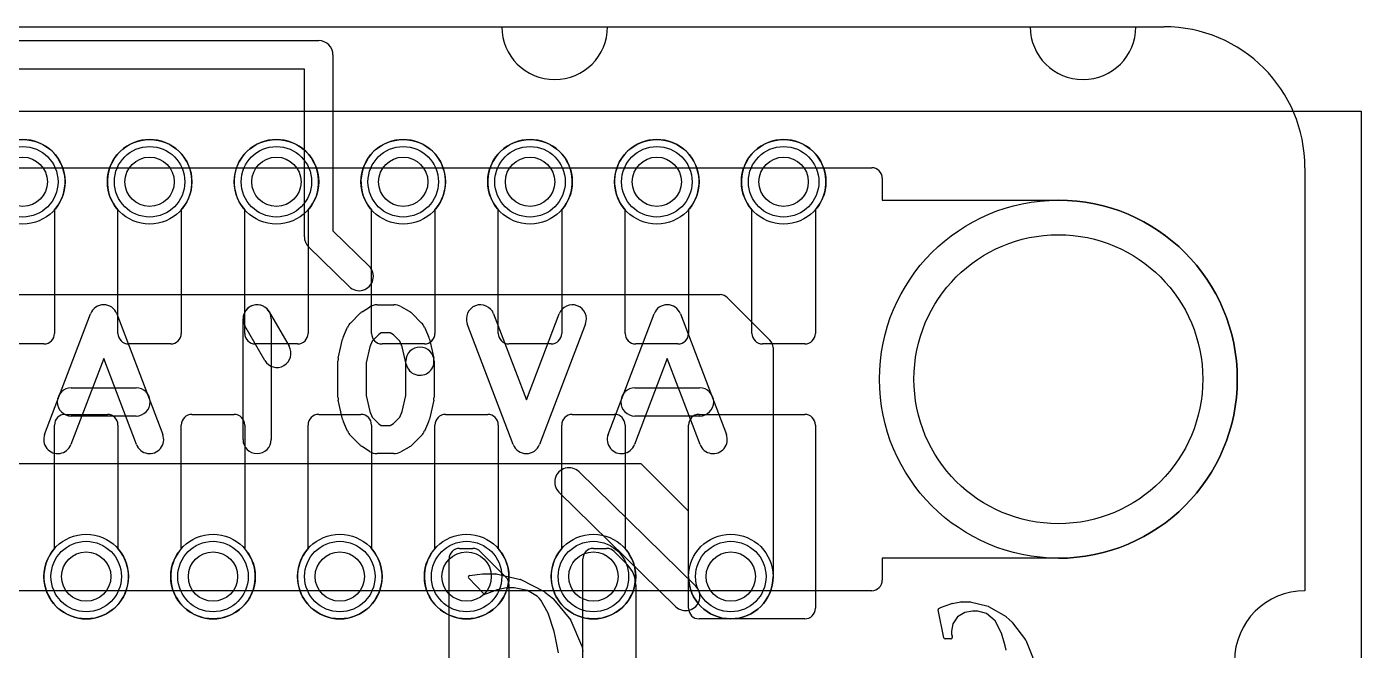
# Model space of a CAD drawing. Extents: x -1 to 20.9, y -0.5 to 20.
# Drawn here: x 10.93 to 20.4, y 15.58 to 20 of the extents above; entities that cross this region are included whole.
import ezdxf

# ---------------------------------------------------------------- set-up
doc = ezdxf.new("R2010")
doc.units = 0
for name, color, linetype in [('Hole', 1, 'CONTINUOUS'), ('L1', 3, 'CONTINUOUS'), ('L4', 3, 'CONTINUOUS'), ('Outline', 7, 'CONTINUOUS'), ('PartsArea-A', 111, 'CONTINUOUS'), ('PartsArea-B', 111, 'CONTINUOUS'), ('PartsSilk-B', 221, 'CONTINUOUS'), ('Resist-A', 2, 'CONTINUOUS'), ('Resist-B', 2, 'CONTINUOUS'), ('Silk-B', 140, 'CONTINUOUS')]:
    doc.layers.add(name, color=color, linetype=linetype)

msp = doc.modelspace()

# ---------------------------------------------------------------- linework, layer by layer
at = {"layer": 'Hole'}
for centre, radius in [((10.9, 18.9), 0.175), ((11.8, 18.9), 0.175), ((12.7, 18.9), 0.175), ((13.6, 18.9), 0.175), ((14.5, 18.9), 0.175), ((15.4, 18.9), 0.175), ((16.3, 18.9), 0.175), ((18.25, 17.5), 1.025), ((11.35, 16.1), 0.175), ((12.25, 16.1), 0.175), ((13.15, 16.1), 0.175), ((14.05, 16.1), 0.175), ((14.95, 16.1), 0.175), ((15.925, 16.1), 0.175)]:
    msp.add_circle(centre, radius, dxfattribs=at)
at = {"layer": 'L1'}
for p, q in [((11.125, 18.70157), (11.125, 17.825)), ((11.575, 17.825), (11.575, 18.70157)), ((12.025, 18.70157), (12.025, 17.825)), ((12.475, 17.825), (12.475, 18.70157)), ((12.925, 18.70157), (12.925, 17.825)), ((13.375, 17.825), (13.375, 18.70157)), ((13.825, 18.70157), (13.825, 17.825)), ((14.275, 17.825), (14.275, 18.70157)), ((14.725, 18.70157), (14.725, 17.825)), ((15.175, 17.825), (15.175, 18.70157)), ((15.625, 18.70157), (15.625, 17.825)), ((16.075, 17.825), (16.075, 18.70157)), ((16.525, 18.70157), (16.525, 17.825)), ((11.05, 17.75), (10.75, 17.75)), ((11.95, 17.75), (11.65, 17.75)), ((12.85, 17.75), (12.55, 17.75)), ((13.75, 17.75), (13.45, 17.75)), ((14.65, 17.75), (14.35, 17.75)), ((15.55, 17.75), (15.25, 17.75)), ((16.45, 17.75), (16.15, 17.75)), ((11.2, 17.25), (11.5, 17.25)), ((12.1, 17.25), (12.4, 17.25)), ((13, 17.25), (13.3, 17.25)), ((13.9, 17.25), (14.2, 17.25)), ((14.8, 17.25), (15.1, 17.25)), ((15.7, 17.25), (16.45, 17.25)), ((11.125, 16.29843), (11.125, 17.175)), ((11.575, 17.175), (11.575, 16.29843)), ((12.025, 16.29843), (12.025, 17.175)), ((12.475, 17.175), (12.475, 16.29843)), ((12.925, 16.29843), (12.925, 17.175)), ((13.375, 17.175), (13.375, 16.29843)), ((13.825, 16.29843), (13.825, 17.175)), ((14.275, 17.175), (14.275, 16.29843)), ((14.725, 16.29843), (14.725, 17.175)), ((15.175, 17.175), (15.175, 16.29843)), ((15.625, 15.875), (15.625, 17.175)), ((16.525, 17.175), (16.525, 15.875)), ((13.99997, 16.3), (14.09395, 16.3)), ((14.94997, 16.3), (15.04395, 16.3)), ((13.925, 13.94997), (13.925, 16.22503)), ((14.14696, 16.27804), (14.32804, 16.09696)), ((14.875, 13.94997), (14.875, 16.22503)), ((15.09696, 16.27804), (15.19142, 16.18358)), ((14.35, 16.04395), (14.35, 14.58284)), ((15.25, 16.04216), (15.25, 14.60784)), ((16.45, 15.8), (15.7, 15.8))]:
    msp.add_line(p, q, dxfattribs=at)
for centre in [(10.9, 18.9), (11.8, 18.9), (12.7, 18.9), (13.6, 18.9), (14.5, 18.9), (15.4, 18.9), (16.3, 18.9), (11.35, 16.1), (12.25, 16.1), (13.15, 16.1), (14.05, 16.1), (14.95, 16.1), (15.925, 16.1)]:
    msp.add_circle(centre, 0.3, dxfattribs=at)
for centre, radius, start, end in [((10.9, 18.9), 0.3, -41.409429, -138.590571), ((11.8, 18.9), 0.3, -41.409429, -138.590571), ((12.7, 18.9), 0.3, -41.409429, -138.590571), ((13.6, 18.9), 0.3, -41.409429, -138.590571), ((14.5, 18.9), 0.3, -41.409429, -138.590571), ((15.4, 18.9), 0.3, -41.409429, -138.590571), ((16.3, 18.9), 0.3, -41.409429, -138.590571), ((11.05, 17.825), 0.075, -90, 0), ((11.65, 17.825), 0.075, 180, -90), ((11.95, 17.825), 0.075, -90, 0), ((12.55, 17.825), 0.075, 180, -90), ((12.85, 17.825), 0.075, -90, 0), ((13.45, 17.825), 0.075, 180, -90), ((13.75, 17.825), 0.075, -90, 0), ((14.35, 17.825), 0.075, 180, -90), ((14.65, 17.825), 0.075, -90, 0), ((15.25, 17.825), 0.075, 180, -90), ((15.55, 17.825), 0.075, -90, 0), ((16.15, 17.825), 0.075, 180, -90), ((16.45, 17.825), 0.075, -90, 0), ((11.2, 17.175), 0.075, 90, 180), ((11.5, 17.175), 0.075, 0, 90), ((12.1, 17.175), 0.075, 90, 180), ((12.4, 17.175), 0.075, 0, 90), ((13, 17.175), 0.075, 90, 180), ((13.3, 17.175), 0.075, 0, 90), ((13.9, 17.175), 0.075, 90, 180), ((14.2, 17.175), 0.075, 0, 90), ((14.8, 17.175), 0.075, 90, 180), ((15.1, 17.175), 0.075, 0, 90), ((15.7, 17.175), 0.075, 90, 180), ((16.45, 17.175), 0.075, 0, 90), ((11.35, 16.1), 0.3, 138.590571, 41.409429), ((12.25, 16.1), 0.3, 138.590571, 41.409429), ((13.15, 16.1), 0.3, 138.590571, 41.409429), ((14.05, 16.1), 0.3, 138.590571, 41.409429), ((13.99997, 16.22503), 0.07497, 90, 180), ((14.09395, 16.22503), 0.07497, 45, 90), ((14.95, 16.1), 0.3, 138.590571, 41.409429), ((14.94997, 16.22503), 0.07497, 90, 180), ((15.04395, 16.22503), 0.07497, 45, 90), ((15.05, 16.04216), 0.2, 0, 45), ((14.27503, 16.04395), 0.07497, 0, 45), ((15.7, 15.875), 0.075, 180, -90), ((16.45, 15.875), 0.075, -90, 0)]:
    msp.add_arc(centre, radius, start, end, dxfattribs=at)
at = {"layer": 'L4'}
for p, q in [((3.21613, 18.1), (15.8493, 18.1)), ((15.90233, 18.07803), (16.20303, 17.77734)), ((16.225, 17.72431), (16.225, 16.1)), ((15.28906, 16.9), (4.02647, 16.9)), ((15.625, 16.56407), (15.28906, 16.9)), ((15.625, 16.1), (15.625, 16.56407))]:
    msp.add_line(p, q, dxfattribs=at)
for centre in [(10.9, 18.9), (11.8, 18.9), (12.7, 18.9), (13.6, 18.9), (14.5, 18.9), (15.4, 18.9), (16.3, 18.9), (11.35, 16.1), (12.25, 16.1), (13.15, 16.1), (14.05, 16.1), (14.95, 16.1), (15.925, 16.1)]:
    msp.add_circle(centre, 0.3, dxfattribs=at)
for centre, radius, start, end in [((15.8493, 18.025), 0.075, 45, 90), ((16.15, 17.72431), 0.075, 0, 45), ((15.925, 16.1), 0.3, 180, 0)]:
    msp.add_arc(centre, radius, start, end, dxfattribs=at)
at = {"layer": 'Outline'}
for p, q in [((5.7, 20), (14.3, 20)), ((15.05, 20), (18.05, 20)), ((18.8, 20), (19, 20)), ((20, 19), (20, 16))]:
    msp.add_line(p, q, dxfattribs=at)
for centre, radius, start, end in [((14.675, 20), 0.375, 180, 0), ((18.425, 20), 0.375, 180, 0), ((19, 19), 1, 0, 90), ((20, 15.5), 0.5, 90, -90)]:
    msp.add_arc(centre, radius, start, end, dxfattribs=at)
at = {"layer": 'PartsArea-A'}
for p, q in [((1, 20), (19, 20)), ((20, 19), (20, 16))]:
    msp.add_line(p, q, dxfattribs=at)
for centre, radius, start, end in [((19, 19), 1, 0, 90), ((20, 15.5), 0.5, 90, -90)]:
    msp.add_arc(centre, radius, start, end, dxfattribs=at)
at = {"layer": 'PartsArea-B'}
for p, q in [((1, 20), (19, 20)), ((-0.4, 19.4), (20.4, 19.4)), ((20.4, 19.4), (20.4, 0.1)), ((20, 19), (20, 16))]:
    msp.add_line(p, q, dxfattribs=at)
for centre, radius, start, end in [((19, 19), 1, 0, 90), ((20, 15.5), 0.5, 90, -90)]:
    msp.add_arc(centre, radius, start, end, dxfattribs=at)
at = {"layer": 'PartsSilk-B'}
for p, q in [((7, 19.9016), (13, 19.9016)), ((13.1016, 19.8), (13.1016, 18.55291)), ((12.8984, 19.6984), (7.1016, 19.6984)), ((12.8984, 18.5102), (12.8984, 19.6984)), ((13.1016, 18.55291), (13.35787, 18.30197)), ((13.21571, 18.15679), (12.92892, 18.43761)), ((13.30888, 17.97855), (13.36073, 18.01189)), ((13.41481, 18.02778), (13.53333, 18.02778)), ((13.58236, 18.01493), (13.64162, 17.98159)), ((11.0547, 17.10782), (11.38062, 17.96338)), ((11.56752, 17.96338), (11.89345, 17.10782)), ((12.46296, 17.07222), (12.46296, 17.92778)), ((12.64962, 17.97768), (12.79036, 17.73323)), ((12.66296, 17.92778), (12.66296, 17.07222)), ((13.22559, 17.89849), (13.29225, 17.96515)), ((13.6633, 17.96516), (13.72997, 17.8985)), ((14.2416, 17.96338), (14.47407, 17.35312)), ((14.47407, 17.35312), (14.70655, 17.96338)), ((15.0547, 17.10782), (15.38062, 17.96338)), ((15.56752, 17.96338), (15.89345, 17.10782)), ((12.61704, 17.63343), (12.4763, 17.87788)), ((13.17529, 17.80172), (13.20492, 17.86839)), ((13.42608, 17.81614), (13.38014, 17.7702)), ((13.44419, 17.82778), (13.42608, 17.81614)), ((13.50713, 17.82778), (13.44419, 17.82778)), ((13.53159, 17.81402), (13.50713, 17.82778)), ((13.57542, 17.7702), (13.53159, 17.81402)), ((13.75064, 17.86839), (13.78027, 17.80172)), ((14.38062, 17.03662), (14.0547, 17.89218)), ((14.89345, 17.89218), (14.56752, 17.03662)), ((13.13942, 17.64947), (13.16905, 17.7828)), ((13.36212, 17.72964), (13.33704, 17.6168)), ((13.38014, 17.7702), (13.36212, 17.72964)), ((13.59344, 17.72964), (13.57542, 17.7702)), ((13.6209, 17.60609), (13.59344, 17.72964)), ((13.78651, 17.7828), (13.81614, 17.64947)), ((11.47407, 17.64688), (11.2416, 17.03662)), ((11.70655, 17.03662), (11.47407, 17.64688)), ((13.13704, 17.37222), (13.13704, 17.62778)), ((13.61852, 17.3832), (13.61852, 17.62778)), ((13.81852, 17.62778), (13.81852, 17.37222)), ((15.47407, 17.64688), (15.2416, 17.03662)), ((15.70655, 17.03662), (15.47407, 17.64688)), ((13.33704, 17.6168), (13.33704, 17.3832)), ((11.24444, 17.43889), (11.7037, 17.43889)), ((15.24444, 17.43889), (15.7037, 17.43889)), ((13.16905, 17.2172), (13.13942, 17.35053)), ((13.33704, 17.3832), (13.36212, 17.27036)), ((13.59344, 17.27036), (13.61852, 17.3832)), ((13.81614, 17.35053), (13.78651, 17.2172)), ((13.36212, 17.27036), (13.38014, 17.2298)), ((13.57542, 17.2298), (13.59344, 17.27036)), ((11.7037, 17.23889), (11.24444, 17.23889)), ((13.20492, 17.13161), (13.17529, 17.19828)), ((13.38014, 17.2298), (13.42608, 17.18386)), ((13.42608, 17.18386), (13.44419, 17.17222)), ((13.44419, 17.17222), (13.50713, 17.17222)), ((13.50713, 17.17222), (13.53159, 17.18598)), ((13.53159, 17.18598), (13.57542, 17.2298)), ((13.78027, 17.19828), (13.75064, 17.13161)), ((15.7037, 17.23889), (15.24444, 17.23889)), ((13.29225, 17.03485), (13.22559, 17.10151)), ((13.72997, 17.1015), (13.6633, 17.03484)), ((13.36073, 16.98811), (13.30888, 17.02145)), ((13.53333, 16.97222), (13.41481, 16.97222)), ((13.64162, 17.01841), (13.58236, 16.98507)), ((14.84767, 16.84321), (15.67573, 16.03241)), ((15.53357, 15.88723), (14.70551, 16.69803)), ((14.07051, 16.10749), (14.16172, 16.11887)), ((14.16296, 16.11895), (14.25665, 16.11895)), ((14.25885, 16.11871), (14.43231, 16.07961)), ((14.17117, 15.97694), (14.06446, 16.09073)), ((14.33319, 16.02015), (14.26566, 16.0059)), ((14.38722, 16.02015), (14.33319, 16.02015)), ((14.48175, 16.00177), (14.38722, 16.02015)), ((14.4347, 16.07873), (14.60395, 15.99119)), ((14.19131, 15.97849), (14.18247, 15.97462)), ((14.26566, 16.0059), (14.19131, 15.97849)), ((14.55369, 15.95893), (14.48175, 16.00177)), ((14.56498, 15.9466), (14.55369, 15.95893)), ((14.57759, 15.93233), (14.56498, 15.9466)), ((14.62918, 15.83931), (14.57759, 15.93233)), ((14.60562, 15.99011), (14.63546, 15.96618)), ((14.63549, 15.96616), (14.66605, 15.94145)), ((14.66753, 15.93997), (14.7886, 15.79071)), ((17.49573, 15.90892), (17.55789, 15.92118)), ((17.55983, 15.92137), (17.62207, 15.92137)), ((17.62449, 15.92107), (17.75129, 15.88945)), ((14.67034, 15.70964), (14.62918, 15.83931)), ((17.43641, 15.66592), (17.39587, 15.86331)), ((17.40133, 15.87433), (17.41149, 15.87923)), ((17.4125, 15.87965), (17.49434, 15.90854)), ((17.5856, 15.84536), (17.53336, 15.81487)), ((17.64051, 15.85551), (17.5856, 15.84536)), ((17.67885, 15.85551), (17.64051, 15.85551)), ((17.73878, 15.83815), (17.67885, 15.85551)), ((17.80017, 15.78592), (17.73878, 15.83815)), ((17.7539, 15.8884), (17.87826, 15.81612)), ((14.79002, 15.78835), (14.86629, 15.61058)), ((17.50197, 15.76472), (17.49118, 15.71249)), ((17.53336, 15.81487), (17.50197, 15.76472)), ((17.84593, 15.69897), (17.80017, 15.78592)), ((17.88011, 15.81473), (17.90113, 15.79481)), ((17.90113, 15.79481), (17.92403, 15.77452)), ((17.9254, 15.77304), (18.01687, 15.65099)), ((14.67767, 15.67699), (14.67034, 15.70964)), ((14.7029, 15.55913), (14.67767, 15.67699)), ((17.48587, 15.65793), (17.44621, 15.65793)), ((17.49118, 15.71249), (17.49104, 15.69497)), ((17.49104, 15.69497), (17.49104, 15.69084)), ((17.49104, 15.69084), (17.49513, 15.68021)), ((17.4958, 15.6767), (17.49587, 15.66801)), ((17.87296, 15.60802), (17.84593, 15.69897)), ((18.01815, 15.64871), (18.07521, 15.50639)), ((14.86687, 15.60875), (14.87524, 15.56997)), ((17.87901, 15.57715), (17.87296, 15.60802))]:
    msp.add_line(p, q, dxfattribs=at)
for centre, radius, start, end in [((13, 19.8), 0.1016, 0, 90), ((13, 18.5102), 0.1016, 180, -134.397398), ((13.28679, 18.22938), 0.1016, -134.397832, 45.602602), ((11.47407, 17.92778), 0.1, 20.854458, 159.145542), ((12.56296, 17.92778), 0.1, 29.933919, -150.069182), ((12.56296, 17.92778), 0.1, 0, 180), ((13.41481, 17.92778), 0.1, 90, 122.741369), ((13.53333, 17.92778), 0.1, 60.638189, 90), ((14.14815, 17.92778), 0.1, 20.854458, -159.145988), ((14.8, 17.92778), 0.1, -20.854458, 159.145403), ((15.47407, 17.92778), 0.1, 20.854458, 159.145542), ((13.36296, 17.89444), 0.1, 122.739702, 135), ((13.59259, 17.89444), 0.1, 45.004051, 60.637656), ((13.2963, 17.82778), 0.1, 135, 156.038308), ((13.65926, 17.82778), 0.1, 23.960744, 45.004297), ((12.7037, 17.68333), 0.1, -150.066081, 29.930818), ((13.26667, 17.76111), 0.1, 156.039256, 167.470737), ((13.71852, 17.62778), 0.1, 0, 180), ((13.68889, 17.76111), 0.1, 12.526943, 23.961692), ((13.23704, 17.62778), 0.1, 167.473057, 180), ((13.71852, 17.62778), 0.1, -167.473057, 12.529263), ((11.24444, 17.33889), 0.1, 90, -90), ((11.7037, 17.33889), 0.1, -90, 90), ((15.24444, 17.33889), 0.1, 90, -90), ((15.7037, 17.33889), 0.1, -90, 90), ((13.23704, 17.37222), 0.1, 180, -167.470737), ((13.71852, 17.37222), 0.1, -12.526943, 0), ((13.26667, 17.23889), 0.1, -167.473057, -156.038308), ((13.68889, 17.23889), 0.1, -23.960744, -12.529263), ((11.14815, 17.07222), 0.1, 159.145542, -20.854012), ((11.8, 17.07222), 0.1, -159.145542, 20.854597), ((12.56296, 17.07222), 0.1, 180, 0), ((13.2963, 17.17222), 0.1, -156.039256, -135), ((13.65926, 17.17222), 0.1, -45.004051, -23.961692), ((15.14815, 17.07222), 0.1, 159.145542, -20.854012), ((15.8, 17.07222), 0.1, -159.145542, 20.854597), ((13.36296, 17.10556), 0.1, -135, -122.741369), ((13.41481, 17.07222), 0.1, -122.739702, -90), ((13.53333, 17.07222), 0.1, -90, -60.637656), ((13.59259, 17.10556), 0.1, -60.638189, -45.004297), ((14.47407, 17.07222), 0.1, -159.145542, -20.854597), ((14.77659, 16.77062), 0.1016, 45.602168, -134.3966), ((14.07175, 16.09757), 0.01, 97.125016, -136.82409), ((14.16296, 16.10895), 0.01, 90, 97.125016), ((14.25665, 16.10895), 0.01, 77.297268, 90), ((14.43011, 16.06985), 0.01, 62.665924, 77.297268), ((15.60465, 15.95982), 0.1016, -134.397832, 45.6034), ((14.17846, 15.98378), 0.01, -136.82409, -66.357498), ((14.59936, 15.98231), 0.01, 51.250723, 62.665924), ((14.6292, 15.95838), 0.01, 51.04504, 51.250723), ((14.65976, 15.93367), 0.01, 39.035513, 51.04504), ((17.55983, 15.91137), 0.01, 90, 101.186329), ((17.62207, 15.91137), 0.01, 75.991557, 90), ((17.40567, 15.86532), 0.01, 115.719513, -168.409263), ((17.41583, 15.87022), 0.01, 109.449569, 115.719513), ((17.49767, 15.89911), 0.01, 101.186329, 109.449569), ((17.74887, 15.87975), 0.01001, 59.821875, 75.991557), ((14.78083, 15.78441), 0.01, 23.206115, 39.035513), ((17.87323, 15.80747), 0.01001, 46.539403, 59.821875), ((17.9174, 15.76704), 0.01, 36.869898, 48.447387), ((17.44621, 15.66793), 0.01, -168.409263, -90), ((17.48587, 15.66793), 0.01, -90, 0.458356), ((17.4858, 15.67662), 0.01, 0.458356, 21.045741), ((18.00887, 15.64499), 0.01, 21.843977, 36.869898), ((14.8571, 15.60664), 0.01, 12.18684, 23.206115)]:
    msp.add_arc(centre, radius, start, end, dxfattribs=at)
at = {"layer": 'Resist-A'}
for p, q in [((3.075, 19), (16.925, 19)), ((17, 18.925), (17, 18.77)), ((17, 18.77), (18.25, 18.77)), ((18.25, 16.23), (17, 16.23)), ((17, 16.23), (17, 16.075)), ((16.925, 16), (3.075, 16))]:
    msp.add_line(p, q, dxfattribs=at)
for centre, radius in [((10.9, 18.9), 0.25), ((11.8, 18.9), 0.25), ((12.7, 18.9), 0.25), ((13.6, 18.9), 0.25), ((14.5, 18.9), 0.25), ((15.4, 18.9), 0.25), ((16.3, 18.9), 0.25), ((18.25, 17.5), 1.27), ((11.35, 16.1), 0.25), ((12.25, 16.1), 0.25), ((13.15, 16.1), 0.25), ((14.05, 16.1), 0.25), ((14.95, 16.1), 0.25), ((15.925, 16.1), 0.25)]:
    msp.add_circle(centre, radius, dxfattribs=at)
for centre, radius, start, end in [((16.925, 18.925), 0.075, 0, 90), ((18.25, 17.5), 1.27, -90, 90), ((16.925, 16.075), 0.075, -90, 0)]:
    msp.add_arc(centre, radius, start, end, dxfattribs=at)
at = {"layer": 'Resist-B'}
for centre, radius in [((10.9, 18.9), 0.25), ((11.8, 18.9), 0.25), ((12.7, 18.9), 0.25), ((13.6, 18.9), 0.25), ((14.5, 18.9), 0.25), ((15.4, 18.9), 0.25), ((16.3, 18.9), 0.25), ((18.25, 17.5), 1.27), ((11.35, 16.1), 0.25), ((12.25, 16.1), 0.25), ((13.15, 16.1), 0.25), ((14.05, 16.1), 0.25), ((14.95, 16.1), 0.25), ((15.925, 16.1), 0.25)]:
    msp.add_circle(centre, radius, dxfattribs=at)
at = {"layer": 'Silk-B'}
for p, q in [((13.30888, 17.97855), (13.36073, 18.01189)), ((13.41481, 18.02778), (13.53333, 18.02778)), ((13.58236, 18.01493), (13.64162, 17.98159)), ((11.0547, 17.10782), (11.38062, 17.96338)), ((11.56752, 17.96338), (11.89345, 17.10782)), ((12.46296, 17.07222), (12.46296, 17.92778)), ((12.64962, 17.97768), (12.79036, 17.73323)), ((12.66296, 17.92778), (12.66296, 17.07222)), ((13.22559, 17.89849), (13.29225, 17.96515)), ((13.6633, 17.96516), (13.72997, 17.8985)), ((14.2416, 17.96338), (14.47407, 17.35312)), ((14.47407, 17.35312), (14.70655, 17.96338)), ((15.0547, 17.10782), (15.38062, 17.96338)), ((15.56752, 17.96338), (15.89345, 17.10782)), ((12.61704, 17.63343), (12.4763, 17.87788)), ((13.17529, 17.80172), (13.20492, 17.86839)), ((13.42608, 17.81614), (13.38014, 17.7702)), ((13.44419, 17.82778), (13.42608, 17.81614)), ((13.50713, 17.82778), (13.44419, 17.82778)), ((13.53159, 17.81402), (13.50713, 17.82778)), ((13.57542, 17.7702), (13.53159, 17.81402)), ((13.75064, 17.86839), (13.78027, 17.80172)), ((14.38062, 17.03662), (14.0547, 17.89218)), ((14.89345, 17.89218), (14.56752, 17.03662)), ((13.13942, 17.64947), (13.16905, 17.7828)), ((13.36212, 17.72964), (13.33704, 17.6168)), ((13.38014, 17.7702), (13.36212, 17.72964)), ((13.59344, 17.72964), (13.57542, 17.7702)), ((13.6209, 17.60609), (13.59344, 17.72964)), ((13.78651, 17.7828), (13.81614, 17.64947)), ((11.47407, 17.64688), (11.2416, 17.03662)), ((11.70655, 17.03662), (11.47407, 17.64688)), ((13.13704, 17.37222), (13.13704, 17.62778)), ((13.61852, 17.3832), (13.61852, 17.62778)), ((13.81852, 17.62778), (13.81852, 17.37222)), ((15.47407, 17.64688), (15.2416, 17.03662)), ((15.70655, 17.03662), (15.47407, 17.64688)), ((13.33704, 17.6168), (13.33704, 17.3832)), ((11.24444, 17.43889), (11.7037, 17.43889)), ((15.24444, 17.43889), (15.7037, 17.43889)), ((13.16905, 17.2172), (13.13942, 17.35053)), ((13.33704, 17.3832), (13.36212, 17.27036)), ((13.59344, 17.27036), (13.61852, 17.3832)), ((13.81614, 17.35053), (13.78651, 17.2172)), ((13.36212, 17.27036), (13.38014, 17.2298)), ((13.57542, 17.2298), (13.59344, 17.27036)), ((11.7037, 17.23889), (11.24444, 17.23889)), ((13.20492, 17.13161), (13.17529, 17.19828)), ((13.38014, 17.2298), (13.42608, 17.18386)), ((13.42608, 17.18386), (13.44419, 17.17222)), ((13.44419, 17.17222), (13.50713, 17.17222)), ((13.50713, 17.17222), (13.53159, 17.18598)), ((13.53159, 17.18598), (13.57542, 17.2298)), ((13.78027, 17.19828), (13.75064, 17.13161)), ((15.7037, 17.23889), (15.24444, 17.23889)), ((13.29225, 17.03485), (13.22559, 17.10151)), ((13.72997, 17.1015), (13.6633, 17.03484)), ((13.36073, 16.98811), (13.30888, 17.02145)), ((13.53333, 16.97222), (13.41481, 16.97222)), ((13.64162, 17.01841), (13.58236, 16.98507)), ((14.07051, 16.10749), (14.16172, 16.11887)), ((14.16296, 16.11895), (14.25665, 16.11895)), ((14.25885, 16.11871), (14.43231, 16.07961)), ((14.17117, 15.97694), (14.06446, 16.09073)), ((14.33319, 16.02015), (14.26566, 16.0059)), ((14.38722, 16.02015), (14.33319, 16.02015)), ((14.48175, 16.00177), (14.38722, 16.02015)), ((14.4347, 16.07873), (14.60395, 15.99119)), ((14.19131, 15.97849), (14.18247, 15.97462)), ((14.26566, 16.0059), (14.19131, 15.97849)), ((14.55369, 15.95893), (14.48175, 16.00177)), ((14.56498, 15.9466), (14.55369, 15.95893)), ((14.57759, 15.93233), (14.56498, 15.9466)), ((14.62918, 15.83931), (14.57759, 15.93233)), ((14.60562, 15.99011), (14.63546, 15.96618)), ((14.63549, 15.96616), (14.66605, 15.94145)), ((14.66753, 15.93997), (14.7886, 15.79071)), ((17.49573, 15.90892), (17.55789, 15.92118)), ((17.55983, 15.92137), (17.62207, 15.92137)), ((17.62449, 15.92107), (17.75129, 15.88945)), ((14.67034, 15.70964), (14.62918, 15.83931)), ((17.43641, 15.66592), (17.39587, 15.86331)), ((17.40133, 15.87433), (17.41149, 15.87923)), ((17.4125, 15.87965), (17.49434, 15.90854)), ((17.5856, 15.84536), (17.53336, 15.81487)), ((17.64051, 15.85551), (17.5856, 15.84536)), ((17.67885, 15.85551), (17.64051, 15.85551)), ((17.73878, 15.83815), (17.67885, 15.85551)), ((17.80017, 15.78592), (17.73878, 15.83815)), ((17.7539, 15.8884), (17.87826, 15.81612)), ((14.79002, 15.78835), (14.86629, 15.61058)), ((17.50197, 15.76472), (17.49118, 15.71249)), ((17.53336, 15.81487), (17.50197, 15.76472)), ((17.84593, 15.69897), (17.80017, 15.78592)), ((17.88011, 15.81473), (17.90113, 15.79481)), ((17.90113, 15.79481), (17.92403, 15.77452)), ((17.9254, 15.77304), (18.01687, 15.65099)), ((14.67767, 15.67699), (14.67034, 15.70964)), ((14.7029, 15.55913), (14.67767, 15.67699)), ((17.48587, 15.65793), (17.44621, 15.65793)), ((17.49118, 15.71249), (17.49104, 15.69497)), ((17.49104, 15.69497), (17.49104, 15.69084)), ((17.49104, 15.69084), (17.49513, 15.68021)), ((17.4958, 15.6767), (17.49587, 15.66801)), ((17.87296, 15.60802), (17.84593, 15.69897)), ((18.01815, 15.64871), (18.07521, 15.50639)), ((14.86687, 15.60875), (14.87524, 15.56997)), ((17.87901, 15.57715), (17.87296, 15.60802))]:
    msp.add_line(p, q, dxfattribs=at)
for centre, radius, start, end in [((11.47407, 17.92778), 0.1, 20.854458, 159.145542), ((12.56296, 17.92778), 0.1, 29.933919, -150.069182), ((12.56296, 17.92778), 0.1, 0, 180), ((13.41481, 17.92778), 0.1, 90, 122.741369), ((13.53333, 17.92778), 0.1, 60.638189, 90), ((14.14815, 17.92778), 0.1, 20.854458, -159.145988), ((14.8, 17.92778), 0.1, -20.854458, 159.145403), ((15.47407, 17.92778), 0.1, 20.854458, 159.145542), ((13.36296, 17.89444), 0.1, 122.739702, 135), ((13.59259, 17.89444), 0.1, 45.004051, 60.637656), ((13.2963, 17.82778), 0.1, 135, 156.038308), ((13.65926, 17.82778), 0.1, 23.960744, 45.004297), ((12.7037, 17.68333), 0.1, -150.066081, 29.930818), ((13.26667, 17.76111), 0.1, 156.039256, 167.470737), ((13.71852, 17.62778), 0.1, 0, 180), ((13.68889, 17.76111), 0.1, 12.526943, 23.961692), ((13.23704, 17.62778), 0.1, 167.473057, 180), ((13.71852, 17.62778), 0.1, -167.473057, 12.529263), ((11.24444, 17.33889), 0.1, 90, -90), ((11.7037, 17.33889), 0.1, -90, 90), ((15.24444, 17.33889), 0.1, 90, -90), ((15.7037, 17.33889), 0.1, -90, 90), ((13.23704, 17.37222), 0.1, 180, -167.470737), ((13.71852, 17.37222), 0.1, -12.526943, 0), ((13.26667, 17.23889), 0.1, -167.473057, -156.038308), ((13.68889, 17.23889), 0.1, -23.960744, -12.529263), ((11.14815, 17.07222), 0.1, 159.145542, -20.854012), ((11.8, 17.07222), 0.1, -159.145542, 20.854597), ((12.56296, 17.07222), 0.1, 180, 0), ((13.2963, 17.17222), 0.1, -156.039256, -135), ((13.65926, 17.17222), 0.1, -45.004051, -23.961692), ((15.14815, 17.07222), 0.1, 159.145542, -20.854012), ((15.8, 17.07222), 0.1, -159.145542, 20.854597), ((13.36296, 17.10556), 0.1, -135, -122.741369), ((13.41481, 17.07222), 0.1, -122.739702, -90), ((13.53333, 17.07222), 0.1, -90, -60.637656), ((13.59259, 17.10556), 0.1, -60.638189, -45.004297), ((14.47407, 17.07222), 0.1, -159.145542, -20.854597), ((14.07175, 16.09757), 0.01, 97.125016, -136.82409), ((14.16296, 16.10895), 0.01, 90, 97.125016), ((14.25665, 16.10895), 0.01, 77.297268, 90), ((14.43011, 16.06985), 0.01, 62.665924, 77.297268), ((14.17846, 15.98378), 0.01, -136.82409, -66.357498), ((14.59936, 15.98231), 0.01, 51.250723, 62.665924), ((14.6292, 15.95838), 0.01, 51.04504, 51.250723), ((14.65976, 15.93367), 0.01, 39.035513, 51.04504), ((17.55983, 15.91137), 0.01, 90, 101.186329), ((17.62207, 15.91137), 0.01, 75.991557, 90), ((17.40567, 15.86532), 0.01, 115.719513, -168.409263), ((17.41583, 15.87022), 0.01, 109.449569, 115.719513), ((17.49767, 15.89911), 0.01, 101.186329, 109.449569), ((17.74887, 15.87975), 0.01001, 59.821875, 75.991557), ((14.78083, 15.78441), 0.01, 23.206115, 39.035513), ((17.87323, 15.80747), 0.01001, 46.539403, 59.821875), ((17.9174, 15.76704), 0.01, 36.869898, 48.447387), ((17.44621, 15.66793), 0.01, -168.409263, -90), ((17.48587, 15.66793), 0.01, -90, 0.458356), ((17.4858, 15.67662), 0.01, 0.458356, 21.045741), ((18.00887, 15.64499), 0.01, 21.843977, 36.869898), ((14.8571, 15.60664), 0.01, 12.18684, 23.206115)]:
    msp.add_arc(centre, radius, start, end, dxfattribs=at)

doc.saveas('drawing.dxf')
